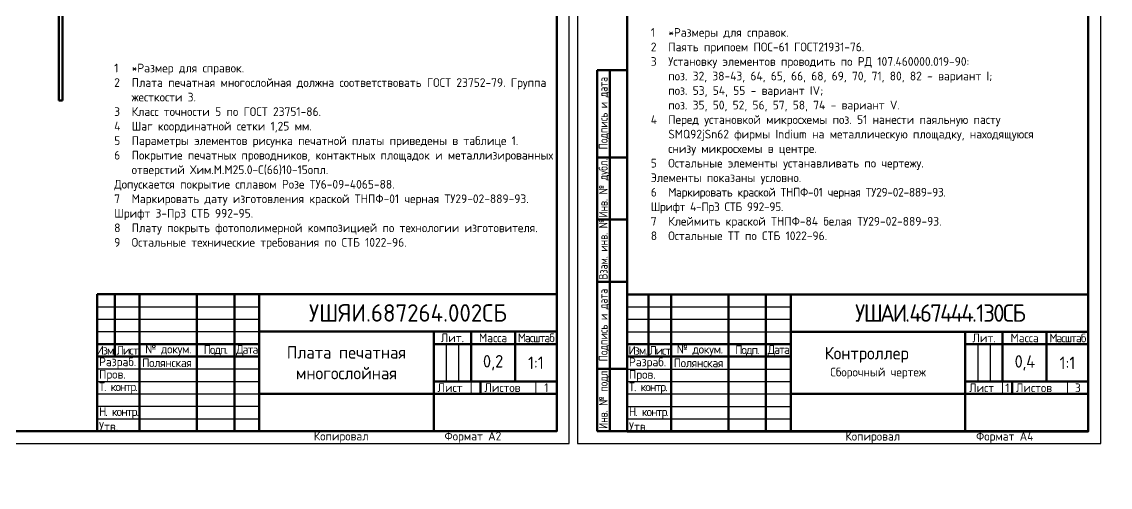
# Model space of a CAD drawing. Header units: millimetres. Extents: x -55 to 2039, y 0 to 512.
# Drawn here: x 393.5 to 830.3, y 0 to 187 of the extents above; entities that cross this region are included whole.
import ezdxf
from ezdxf import colors
from ezdxf.entities.mleader import LeaderData, LeaderLine
from ezdxf.enums import TextEntityAlignment as Align
from ezdxf.math import Vec2, Vec3

# ---------------------------------------------------------------- set-up
doc = ezdxf.new("R2010")
doc.units = ezdxf.units.MM
doc.linetypes.add('Сплошная', pattern=[0])
doc.layers.add('Виды', color=30, linetype='Continuous')
doc.layers.add('Невидимый для принтера', color=231, linetype='Continuous', plot=False)
doc.layers.add('текст', color=2, linetype='Continuous', lineweight=30)
doc.styles.add('GOST TYPE B', font='', dxfattribs={"height": 3.5})
doc.styles.get('GOST TYPE B').set_extended_font_data('GOST type B')

# ---------------------------------------------------------------- blocks, each defined once
blk = doc.blocks.new('*T76')
at = {"color": 0, "linetype": 'Сплошная', "lineweight": 50, "transparency": 16777216}
for p, q in [((0, 0), (184.35, 0)), ((0, 0), (0, -55)), ((7, 0), (7, -25)), ((17, 0), (17, -55)), ((40, 0), (40, -55)), ((55, 0), (55, -55)), ((65, 0), (65, -55)), ((184.35, 0), (184.35, -55)), ((65, -15), (184.35, -15)), ((135, -15), (135, -55)), ((150, -15), (150, -35)), ((167.65, -15), (167.65, -35)), ((0, -20), (65, -20)), ((135, -20), (184.35, -20)), ((0, -25), (65, -25)), ((135, -35), (184.35, -35)), ((153.8, -35), (153.8, -40)), ((65, -40), (184.35, -40)), ((0, -55), (184.35, -55))]:
    blk.add_line(p, q, dxfattribs=at)
at = {"color": 0, "linetype": 'Сплошная', "lineweight": 25, "transparency": 16777216}
for p, q in [((0, -5), (65, -5)), ((140, -20), (140, -35)), ((145, -20), (145, -35))]:
    blk.add_line(p, q, dxfattribs=at)
at = {"color": 0, "linetype": 'Сплошная', "lineweight": -2, "transparency": 16777216}
for p, q in [((0, -10), (65, -10)), ((0, -15), (65, -15)), ((0, -30), (65, -30)), ((0, -35), (65, -35)), ((0, -40), (65, -40)), ((0, -45), (65, -45)), ((0, -50), (65, -50))]:
    blk.add_line(p, q, dxfattribs=at)
at = {"layer": 'Defpoints', "color": 8, "linetype": 'ByBlock', "lineweight": 0, "transparency": 16777216}
for p, q in [((150, -35), (150, -40)), ((176, -35), (176, -40))]:
    blk.add_line(p, q, dxfattribs=at)
at = {"color": 0, "linetype": 'Continuous', "lineweight": 25, "transparency": 16777216, "style": 'GOST TYPE B'}
for s, insert, char_height, width, attachment_point in [('{\\C256;УШЯИ.687264.002СБ}', (124.675, -7.5), 7, 119.23, 5), ('{\\fGOST type B|b0|i0|c204|p34;Лит}.', (142.5, -17.5), 3.5, 9, 5), ('{\\fGOST type B|b0|i0|c204|p34;Масса}', (158.825, -17.5), 3.5, 17.35, 5), ('{\\fGOST type B|b0|i0|c204|p34;\\T0.85;Масштаб}', (176, -17.5), 3.5, 16.34, 5), ('{\\fGOST type B|b0|i0|c204|p34;\\T0.85;Изм\\fGOST type B|b0|i0|c0|p34;.}', (3.5, -22.5), 3.5, 7, 5), ('{\\fGOST type B|b0|i0|c204|p34;\\T0.85;Лист}', (12, -22.5), 3.5, 9.64, 5), ('{\\fGOST type B|b0|i0|c0|p34;\\T0.95;№ \\fGOST type B|b0|i0|c204|p34;докум\\fGOST type B|b0|i0|c0|p34;.}', (28.5, -22.5), 3.5, 22.64, 5), ('{\\fGOST type B|b0|i0|c204|p34;\\T0.85;Подп\\fGOST type B|b0|i0|c0|p34;.}', (47.5, -22.5), 3.5, 14.64, 5), ('{\\fGOST type B|b0|i0|c204|p34;\\T0.85;Дата}', (60, -22.5), 3.5, 9.64, 5), ('Плата печатная многослойная{\\fGOST type B|b0|i0|c0|p34;      }', (100, -27.5), 5, 64, 5), ('{\\fGOST type B|b0|i0|c204|p34;Разраб\\fGOST type B|b0|i0|c0|p34;.}', (0.7, -29.84), 3.5, 15.6, 7), ('{\\T0.95;Полянская}', (18, -27.5), 3.5, 21, 4), ('{\\fGOST type B|b0|i0|c0|p34;0,\\fGOST type B|b0|i0|c204|p34;2}', (158.825, -27.5), 5, 17.35, 5), ('{\\fGOST type B|b0|i0|c0|p34;1:1}', (176, -27.5), 5, 10.7, 5), ('{\\fGOST type B|b0|i0|c204|p34;Пров\\fGOST type B|b0|i0|c0|p34;.}', (0.7, -34.84), 3.5, 15.6, 7), ('{\\fGOST type B|b0|i0|c204|p34;\\T0.8;Т\\fGOST type B|b0|i0|c0|p34;. \\fGOST type B|b0|i0|c204|p34;контр\\fGOST type B|b0|i0|c0|p34;.}', (0.7, -39.84), 3.5, 15.6, 7), ('{\\fGOST type B|b0|i0|c204|p34;Лист}', (136.5, -37.5), 3.5, 12, 4), ('{\\fGOST type B|b0|i0|c204|p34;Листов}', (155.3, -37.5), 3.5, 19.2, 4), ('1', (180.175, -37.5), 3.5, 8.35, 5), ('{\\fGOST type B|b0|i0|c204|p34;\\T0.8;Н\\fGOST type B|b0|i0|c0|p34;. \\fGOST type B|b0|i0|c204|p34;контр\\fGOST type B|b0|i0|c0|p34;.}', (0.7, -49.84), 3.5, 15.6, 7), ('{\\fGOST type B|b0|i0|c204|p34;Утв\\fGOST type B|b0|i0|c0|p34;.}', (0.7, -54.84), 3.5, 15.6, 7)]:
    blk.add_mtext(s, dxfattribs=dict(at, insert=insert, char_height=char_height, width=width, attachment_point=attachment_point))
blk = doc.blocks.new('*T77')
at = {"color": 0, "linetype": 'Сплошная', "lineweight": 50, "transparency": 16777216}
for p, q in [((0, 0), (185, 0)), ((0, 0), (0, -55)), ((8.575, 0), (8.575, -25)), ((17.65, 0), (17.65, -55)), ((40.65, 0), (40.65, -55)), ((55.65, 0), (55.65, -55)), ((65.65, 0), (65.65, -55)), ((185, 0), (185, -55)), ((65.65, -15), (185, -15)), ((135.65, -15), (135.65, -55)), ((150.65, -15), (150.65, -35)), ((168.3, -15), (168.3, -35)), ((0, -20), (65.65, -20)), ((135.65, -20), (185, -20)), ((0, -25), (65.65, -25)), ((135.65, -35), (176.65, -35)), ((154.45, -35), (154.45, -40)), ((65.65, -40), (185, -40)), ((0, -55), (185, -55))]:
    blk.add_line(p, q, dxfattribs=at)
at = {"color": 0, "linetype": 'Сплошная', "lineweight": 25, "transparency": 16777216}
for p, q in [((0, -5), (65.65, -5)), ((140.65, -20), (140.65, -35)), ((145.65, -20), (145.65, -35))]:
    blk.add_line(p, q, dxfattribs=at)
at = {"color": 0, "linetype": 'Сплошная', "lineweight": -2, "transparency": 16777216}
for p, q in [((0, -10), (65.65, -10)), ((0, -15), (65.65, -15)), ((0, -30), (65.65, -30)), ((0, -35), (65.65, -35)), ((0, -40), (65.65, -40)), ((0, -45), (65.65, -45)), ((0, -50), (65.65, -50))]:
    blk.add_line(p, q, dxfattribs=at)
at = {"color": 0, "linetype": 'Сплошная', "lineweight": 30, "transparency": 16777216}
blk.add_line((176.65, -35), (185, -35), dxfattribs=at)
at = {"layer": 'Defpoints', "color": 8, "linetype": 'ByBlock', "lineweight": 0, "transparency": 16777216}
for p, q in [((150.65, -35), (150.65, -40)), ((176.65, -35), (176.65, -40))]:
    blk.add_line(p, q, dxfattribs=at)
at = {"color": 0, "linetype": 'Continuous', "lineweight": 25, "transparency": 16777216, "style": 'GOST TYPE B'}
for s, insert, char_height, width, attachment_point in [('{\\T0.85;УШАИ.467444.130СБ}', (125.325, -7.5), 7, 119.23, 5), ('{\\fGOST type B|b0|i0|c204|p34;Лит}.', (143.15, -17.5), 3.5, 9, 5), ('{\\fGOST type B|b0|i0|c204|p34;Масса}', (159.475, -17.5), 3.5, 17.35, 5), ('{\\fGOST type B|b0|i0|c204|p34;\\T0.85;Масштаб}', (176.65, -17.5), 3.5, 16.34, 5), ('{\\fGOST type B|b0|i0|c204|p34;\\T0.85;Изм\\fGOST type B|b0|i0|c0|p34;.}', (4.288, -22.5), 3.5, 8.575, 5), ('{\\fGOST type B|b0|i0|c204|p34;\\T0.85;Лист}', (13.112, -22.5), 3.5, 8.715, 5), ('{\\fGOST type B|b0|i0|c0|p34;\\T0.95;№ \\fGOST type B|b0|i0|c204|p34;докум\\fGOST type B|b0|i0|c0|p34;.}', (29.15, -22.5), 3.5, 22.64, 5), ('{\\T0.85;Подп.}', (48.15, -22.5), 3.5, 14.64, 5), ('{\\fGOST type B|b0|i0|c204|p34;\\T0.85;Дата}', (60.65, -22.5), 3.5, 9.64, 5), ('Контроллер    {\\H0.7x;Сборочный чертеж}', (100.65, -27.5), 5, 64, 5), ('{\\fGOST type B|b0|i0|c204|p34;Разраб\\fGOST type B|b0|i0|c0|p34;.}', (0.7, -29.84), 3.5, 16.25, 7), ('{\\T0.95;Полянская}', (18.65, -27.5), 3.5, 21, 4), ('{\\T0.95;0,4}', (159.475, -27.5), 5, 17.35, 5), ('{\\fGOST type B|b0|i0|c0|p34;1:1}', (176.65, -27.5), 5, 10.7, 5), ('{\\fGOST type B|b0|i0|c204|p34;Пров\\fGOST type B|b0|i0|c0|p34;.}', (0.7, -34.84), 3.5, 16.25, 7), ('{\\fGOST type B|b0|i0|c204|p34;\\T0.8;Т\\fGOST type B|b0|i0|c0|p34;. \\fGOST type B|b0|i0|c204|p34;контр\\fGOST type B|b0|i0|c0|p34;.}', (0.7, -39.84), 3.5, 16.25, 7), ('{\\fGOST type B|b0|i0|c204|p34;Лист}', (137.15, -37.5), 3.5, 12, 4), ('1', (152.55, -37.5), 3.5, 3.5, 5), ('{\\fGOST type B|b0|i0|c204|p34;Листов}', (155.95, -37.5), 3.5, 19.2, 4), ('3', (180.825, -37.5), 3.5, 8.35, 5), ('{\\fGOST type B|b0|i0|c204|p34;\\T0.8;Н\\fGOST type B|b0|i0|c0|p34;. \\fGOST type B|b0|i0|c204|p34;контр\\fGOST type B|b0|i0|c0|p34;.}', (0.7, -49.84), 3.5, 16.25, 7), ('{\\fGOST type B|b0|i0|c204|p34;Утв\\fGOST type B|b0|i0|c0|p34;.}', (0.7, -54.84), 3.5, 16.25, 7)]:
    blk.add_mtext(s, dxfattribs=dict(at, insert=insert, char_height=char_height, width=width, attachment_point=attachment_point))
blk = doc.blocks.new('Шероховатость')
at = {"lineweight": 50, "transparency": 16777216}
for p, q in [((-34.37, -8.22), (-32.51, -11.45)), ((-32.51, -11.45), (-28.78, -5)), ((-28.78, -5), (-5, -5)), ((-10.28, -11.58), (-7.16, -6.18)), ((-11.84, -8.88), (-10.28, -11.58))]:
    blk.add_line(p, q, dxfattribs=at)
at = {"layer": 'текст', "linetype": 'Continuous', "lineweight": 25, "transparency": 16777216, "insert": (-29.09, -6.14), "char_height": 5, "attachment_point": 1, "style": 'GOST TYPE B'}
blk.add_mtext_dynamic_manual_height_columns('Ra6,3{\\fGOST Type AU|b1|i0|c204|p2;(   )}', width=25.9473, gutter_width=17.5, heights=[0], dxfattribs=at)
blk = doc.blocks.new('_DotSmall')
at = {"color": 0, "linetype": 'ByBlock', "lineweight": 60, "const_width": 0.5}
blk.add_lwpolyline([(-0.0625, 0, 1), (0.0625, 0, 1)], format="xyb", close=True, dxfattribs=at)
blk = doc.blocks.new('Вид с →')
at = {"linetype": 'Continuous', "lineweight": 25, "transparency": 16777216}
for q in [(28.03, 4.05), (30.86, 4.05)]:
    blk.add_line((29.44, 2.63), q, dxfattribs=at)
blk.add_circle((32.94, 2.63), 3.5, dxfattribs=at)
blk.add_circle((32.94, 2.63), 3.5, dxfattribs=at)
at = {"linetype": 'Continuous', "lineweight": 50, "transparency": 16777216, "style": 'GOST TYPE B'}
blk.add_attdef('ВИД(_:_)', text='', height=7, dxfattribs=at).set_placement((27.23, 3.5), align=Align.MIDDLE_RIGHT)

msp = doc.modelspace()

# ---------------------------------------------------------------- linework, layer by layer
at = {"linetype": 'Continuous', "lineweight": 50}
for p, q in [((408.4157, 155.2965), (408.4157, 345.2965)), ((409.9157, 345.2965), (409.9157, 155.2965)), ((408.4157, 155.2965), (409.9157, 155.2965)), ((813.0897, 42.4568), (821.4397, 42.4568))]:
    msp.add_line(p, q, dxfattribs=at)
at = {"color": 0, "lineweight": 50}
for p, q in [((624.4397, 167.5126), (636.4397, 167.5126)), ((624.4397, 22.5126), (624.4397, 167.5126)), ((629.4397, 167.5126), (629.4397, 22.5126)), ((624.4397, 132.5126), (629.4397, 132.5126)), ((629.4397, 132.5126), (636.4397, 132.5126)), ((624.4397, 107.5126), (629.4397, 107.5126)), ((629.4397, 107.5126), (636.4397, 107.5126)), ((624.4397, 82.5126), (629.4397, 82.5126)), ((629.4397, 82.5126), (636.4397, 82.5126)), ((608.1585, 22.5127), (608.1585, 77.5127)), ((608.1585, 22.5126), (608.1585, 77.5126)), ((624.4397, 47.5126), (629.4397, 47.5126)), ((624.4397, 47.5126), (636.4397, 47.5126)), ((636.4397, 22.5126), (624.4397, 22.5126)), ((636.4397, 22.5126), (624.4397, 22.5126)), ((821.4397, 22.5127), (636.4397, 22.5127)), ((821.4397, 22.5126), (636.4397, 22.5126))]:
    msp.add_line(p, q, dxfattribs=at)
at = {"lineweight": 50}
for p, q in [((608.1585, 22.5126), (608.1585, 77.5126)), ((636.4397, 77.5126), (636.4397, 22.5126)), ((608.1585, 22.5126), (423.1585, 22.5126))]:
    msp.add_line(p, q, dxfattribs=at)
msp.add_lwpolyline([(19.1585, 17.5126), (613.1585, 17.5126), (613.1585, 437.5126), (19.1585, 437.5126)], close=True)
msp.add_lwpolyline([(39.1585, 22.5126), (608.1585, 22.5126), (608.1585, 432.5126), (39.1585, 432.5126)], close=True, dxfattribs=at)
at = {"color": 0, "lineweight": 50}
msp.add_lwpolyline([(636.4397, 22.5126), (821.4397, 22.5126), (821.4397, 309.5126), (636.4397, 309.5126)], close=True, dxfattribs=at)
at = {"layer": 'Невидимый для принтера', "lineweight": 25}
msp.add_lwpolyline([(616.4397, 17.5126), (826.4397, 17.5126), (826.4397, 314.5126), (616.4397, 314.5126)], close=True, dxfattribs=at)

# ---------------------------------------------------------------- block references
for name, p in [('*T76', (423.8085, 77.5127)), ('*T77', (636.4397, 77.4568))]:
    msp.add_blockref(name, p)

# ---------------------------------------------------------------- texts
at = {"color": 0, "style": 'GOST TYPE B', "width": 0.85}
for s, p in [('Подпись и дата', (628.5763, 135.6966)), ('Инв. № дубл.', (628.5763, 108.3104)), ('Взам. инв. №', (628.5763, 83.4238)), ('Подпись и дата', (628.5763, 50.5714)), ('Инв. № подл.', (628.5868, 23.4205))]:
    msp.add_text(s, height=3.5, rotation=90, dxfattribs=at).set_placement(p)
at = {"style": 'GOST TYPE B'}
for p in [(510.694, 18.7917), (723.9752, 18.7359)]:
    msp.add_text('Копировал', height=3.5, dxfattribs=at).set_placement(p)
at = {"color": 0, "style": 'GOST TYPE B'}
for s, p in [('Формат А2', (563.1361, 18.7918)), ('Формат А4', (776.4173, 18.7359))]:
    msp.add_text(s, height=3.5, dxfattribs=at).set_placement(p)
at = {"layer": 'текст', "linetype": 'Continuous', "char_height": 3.5, "attachment_point": 1, "style": 'GOST TYPE B'}
for s, insert, width in [('\\A1;\\pi-7,l17.5,t17.5;1^I*Размеры для справок.{\\A0;\\P2^IПаять припоем ПОС-61 ГОСТ21931-76.\\P3^IУстановку элементов проводить по РД 107.460000.019-90:\\P\\pi0;поз. 32, 38-43, 64, 65, 66, 68, 69, 70, 71, 80, 82 - вариант I;\\Pпоз. 53, 54, 55 - вариант IV;\\P\\pi17.5,l0;поз. 35, 50, 52, 56, 57, 58, 74 - вариант V.\\P\\pi-7,l17.5;4^IПеред установкой микросхемы поз. 51 нанести паяльную пасту \\P\\pi0;SMQ92jSn62 фирмы Indium на металлическую площадку, находящуюся \\Pснизу микросхемы в центре. \\P\\pi-7;5^IОстальные элементы устанавливать по чертежу.^JЭлементы показаны условно.\\P\\A1;\\T0.95;6^IМаркировать краской ТНПФ-01 черная ТУ29-02-889-93. ^JШрифт 4-Пр3 СТБ 992-95.\\P}7^IК{\\A0;леймить }краской ТНПФ-84 белая ТУ29-02-889-93.\\P{\\A0;8^IОстальные ТТ по СТБ 1022-96.\\P}', (635.4123, 184.4283), 185.101882), ('\\A1;\\pi-7,l10.5,t10.5;1^I*Размер для справок.\\P2^IПлата печатная многослойная должна соответствовать ГОСТ 23752-79. Группа жесткости 3.\\P3^IКласс точности 5 по ГОСТ 23751-86.\\P4^IШаг координатной сетки 1,25 мм.\\P5^IПараметры элементов рисунка печатной платы приведены в таблице 1.\\P6^IПокрытие печатных проводников, контактных площадок и металлизированных отверстий Хим.М.М25.0-С(66)10-15опл.^JДопускается покрытие сплавом Розе ТУ6-09-4065-88.\\P7^IМаркировать дату изготовления краской ТНПФ-01 черная ТУ29-02-889-93.^JШрифт 3-Пр3 СТБ 992-95.\\P8^IПлату покрыть фотополимерной композицией по технологии изготовителя.\\P9^IОстальные технические требования по СТБ 1022-96.', (427.0995, 170.1251), 180.990505)]:
    msp.add_mtext(s, dxfattribs=dict(at, insert=insert, width=width))

# ---------------------------------------------------------------- leaders
at = {"linetype": 'Continuous', "lineweight": 25}
ml = msp.add_multileader_block('Standard', dxfattribs=at)
ml.set_content('Шероховатость', color=256)
ml.set_leader_properties(linetype='Сплошная', lineweight=25)
ml.set_arrow_properties(name='DOTSMALL')
ml.build(insert=Vec2(0, 0))
ml.multileader.update_dxf_attribs({"leader_type": 0, "has_dogleg": 0, "text_left_attachment_type": 6, "text_right_attachment_type": 6, "dogleg_length": 0.3, "arrow_head_size": 1, "block_connection_type": 1})
ctx = ml.context
ctx.base_point, ctx.char_height, ctx.arrow_head_size, ctx.landing_gap_size, ctx.plane_origin = Vec3(608.1585, 432.5126), 3.5, 1, 1, Vec3(608.1585, 432.5126)
ctx.left_attachment, ctx.right_attachment, ctx.attachment_type = 6, 6, 1
notes = []
notes.append((ctx, [(0, (0, 0, 0), (0, 0), (1, 0), 1, [])]))
ctx.block.insert = Vec3(608.1585, 432.5126)
at = {"layer": 'Виды', "linetype": 'Continuous', "lineweight": 25}
ml = msp.add_multileader_block('Standard', dxfattribs=at)
ml.set_content('Вид с →', color=256)
ml.set_attribute('ВИД(_:_)', 'А(2:1)', width=0)
ml.set_leader_properties(linetype='Сплошная', lineweight=25)
ml.set_arrow_properties(name='DOTSMALL')
ml.build(insert=Vec2(0, 0))
ml.multileader.update_dxf_attribs({"leader_type": 0, "has_dogleg": 0, "text_left_attachment_type": 6, "text_right_attachment_type": 6, "dogleg_length": 0.3, "arrow_head_size": 1, "block_connection_type": 1})
ctx = ml.context
ctx.base_point, ctx.char_height, ctx.arrow_head_size, ctx.landing_gap_size, ctx.plane_origin = Vec3(1329.0713, 395.8731), 3.5, 1, 1, Vec3(1329.0713, 395.8731)
ctx.left_attachment, ctx.right_attachment, ctx.attachment_type = 6, 6, 1
notes.append((ctx, [(0, (0, 0, 0), (0, 0), (1, 0), 1, [])]))
ctx.block.insert = Vec3(1329.0713, 395.8731)
ml = msp.add_multileader_block('Standard', dxfattribs=at)
ml.set_content('Вид с →', color=256)
ml.set_attribute('ВИД(_:_)', 'Б(4:1)', width=0)
ml.set_leader_properties(linetype='Сплошная', lineweight=25)
ml.set_arrow_properties(name='DOTSMALL')
ml.build(insert=Vec2(0, 0))
ml.multileader.update_dxf_attribs({"leader_type": 0, "has_dogleg": 0, "text_left_attachment_type": 6, "text_right_attachment_type": 6, "dogleg_length": 0.3, "arrow_head_size": 1, "block_connection_type": 1})
ctx = ml.context
ctx.base_point, ctx.char_height, ctx.arrow_head_size, ctx.landing_gap_size, ctx.plane_origin = Vec3(1332.1634, 311.4002), 3.5, 1, 1, Vec3(1332.1634, 311.4002)
ctx.left_attachment, ctx.right_attachment, ctx.attachment_type = 6, 6, 1
notes.append((ctx, [(0, (0, 0, 0), (0, 0), (1, 0), 1, [])]))
ctx.block.insert = Vec3(1332.1634, 311.4002)
ml = msp.add_multileader_block('Standard', dxfattribs=at)
ml.set_content('Вид с →', color=256)
ml.set_attribute('ВИД(_:_)', 'Г(4:1)', width=0)
ml.set_leader_properties(linetype='Сплошная', lineweight=25)
ml.set_arrow_properties(name='DOTSMALL')
ml.build(insert=Vec2(0, 0))
ml.multileader.update_dxf_attribs({"leader_type": 0, "has_dogleg": 0, "text_left_attachment_type": 6, "text_right_attachment_type": 6, "dogleg_length": 0.3, "arrow_head_size": 1, "block_connection_type": 1})
ctx = ml.context
ctx.base_point, ctx.char_height, ctx.arrow_head_size, ctx.landing_gap_size, ctx.plane_origin = Vec3(1332.5517, 152.5076), 3.5, 1, 1, Vec3(1332.5517, 152.5076)
ctx.left_attachment, ctx.right_attachment, ctx.attachment_type = 6, 6, 1
notes.append((ctx, [(0, (0, 0, 0), (0, 0), (1, 0), 1, [])]))
ctx.block.insert = Vec3(1332.5517, 152.5076)
ml = msp.add_multileader_block('Standard', dxfattribs=at)
ml.set_content('Вид с →', color=256)
ml.set_attribute('ВИД(_:_)', 'Д(4:1)', width=0)
ml.set_leader_properties(linetype='Сплошная', lineweight=25)
ml.set_arrow_properties(name='DOTSMALL')
ml.build(insert=Vec2(0, 0))
ml.multileader.update_dxf_attribs({"leader_type": 0, "has_dogleg": 0, "text_left_attachment_type": 6, "text_right_attachment_type": 6, "dogleg_length": 0.3, "arrow_head_size": 1, "block_connection_type": 1})
ctx = ml.context
ctx.base_point, ctx.char_height, ctx.arrow_head_size, ctx.landing_gap_size, ctx.plane_origin = Vec3(902.827, 148.9233), 3.5, 1, 1, Vec3(902.827, 148.9233)
ctx.left_attachment, ctx.right_attachment, ctx.attachment_type = 6, 6, 1
notes.append((ctx, [(0, (0, 0, 0), (0, 0), (1, 0), 1, [])]))
ctx.block.insert = Vec3(902.827, 148.9233)
ml = msp.add_multileader_block('Standard', dxfattribs=at)
ml.set_content('Вид с →', color=256)
ml.set_attribute('ВИД(_:_)', 'Е(4:1)', width=0)
ml.set_leader_properties(linetype='Сплошная', lineweight=25)
ml.set_arrow_properties(name='DOTSMALL')
ml.build(insert=Vec2(0, 0))
ml.multileader.update_dxf_attribs({"leader_type": 0, "has_dogleg": 0, "text_left_attachment_type": 6, "text_right_attachment_type": 6, "dogleg_length": 0.3, "arrow_head_size": 1, "block_connection_type": 1})
ctx = ml.context
ctx.base_point, ctx.char_height, ctx.arrow_head_size, ctx.landing_gap_size, ctx.plane_origin = Vec3(985.2642, 148.9221), 3.5, 1, 1, Vec3(985.2642, 148.9221)
ctx.left_attachment, ctx.right_attachment, ctx.attachment_type = 6, 6, 1
notes.append((ctx, [(0, (0, 0, 0), (0, 0), (1, 0), 1, [])]))
ctx.block.insert = Vec3(985.2642, 148.9221)
ml = msp.add_multileader_block('Standard', dxfattribs=at)
ml.set_content('Вид с →', color=256)
ml.set_attribute('ВИД(_:_)', 'Ж(4:1)', width=0)
ml.set_leader_properties(linetype='Сплошная', lineweight=25)
ml.set_arrow_properties(name='DOTSMALL')
ml.build(insert=Vec2(0, 0))
ml.multileader.update_dxf_attribs({"leader_type": 0, "has_dogleg": 0, "text_left_attachment_type": 6, "text_right_attachment_type": 6, "dogleg_length": 0.3, "arrow_head_size": 1, "block_connection_type": 1})
ctx = ml.context
ctx.base_point, ctx.char_height, ctx.arrow_head_size, ctx.landing_gap_size, ctx.plane_origin = Vec3(940.308, 86.6578), 3.5, 1, 1, Vec3(940.308, 86.6578)
ctx.left_attachment, ctx.right_attachment, ctx.attachment_type = 6, 6, 1
notes.append((ctx, [(0, (0, 0, 0), (0, 0), (1, 0), 1, [])]))
ctx.block.insert = Vec3(940.308, 86.6578)
for ctx, leaders in notes:
    for number, flags, end, landing, length, lines in leaders:
        leader = LeaderData()
        leader.index, (leader.has_last_leader_line, leader.has_dogleg_vector, leader.attachment_direction) = number, flags
        leader.last_leader_point, leader.dogleg_vector, leader.dogleg_length = Vec3(end), Vec3(landing), length
        for number, points, colour, breaks in lines:
            line = LeaderLine()
            line.index, line.vertices, line.color, line.breaks = number, Vec3.list(points), colors.encode_raw_color(colour), breaks
            leader.lines.append(line)
        ctx.leaders.append(leader)

doc.saveas('drawing.dxf')
